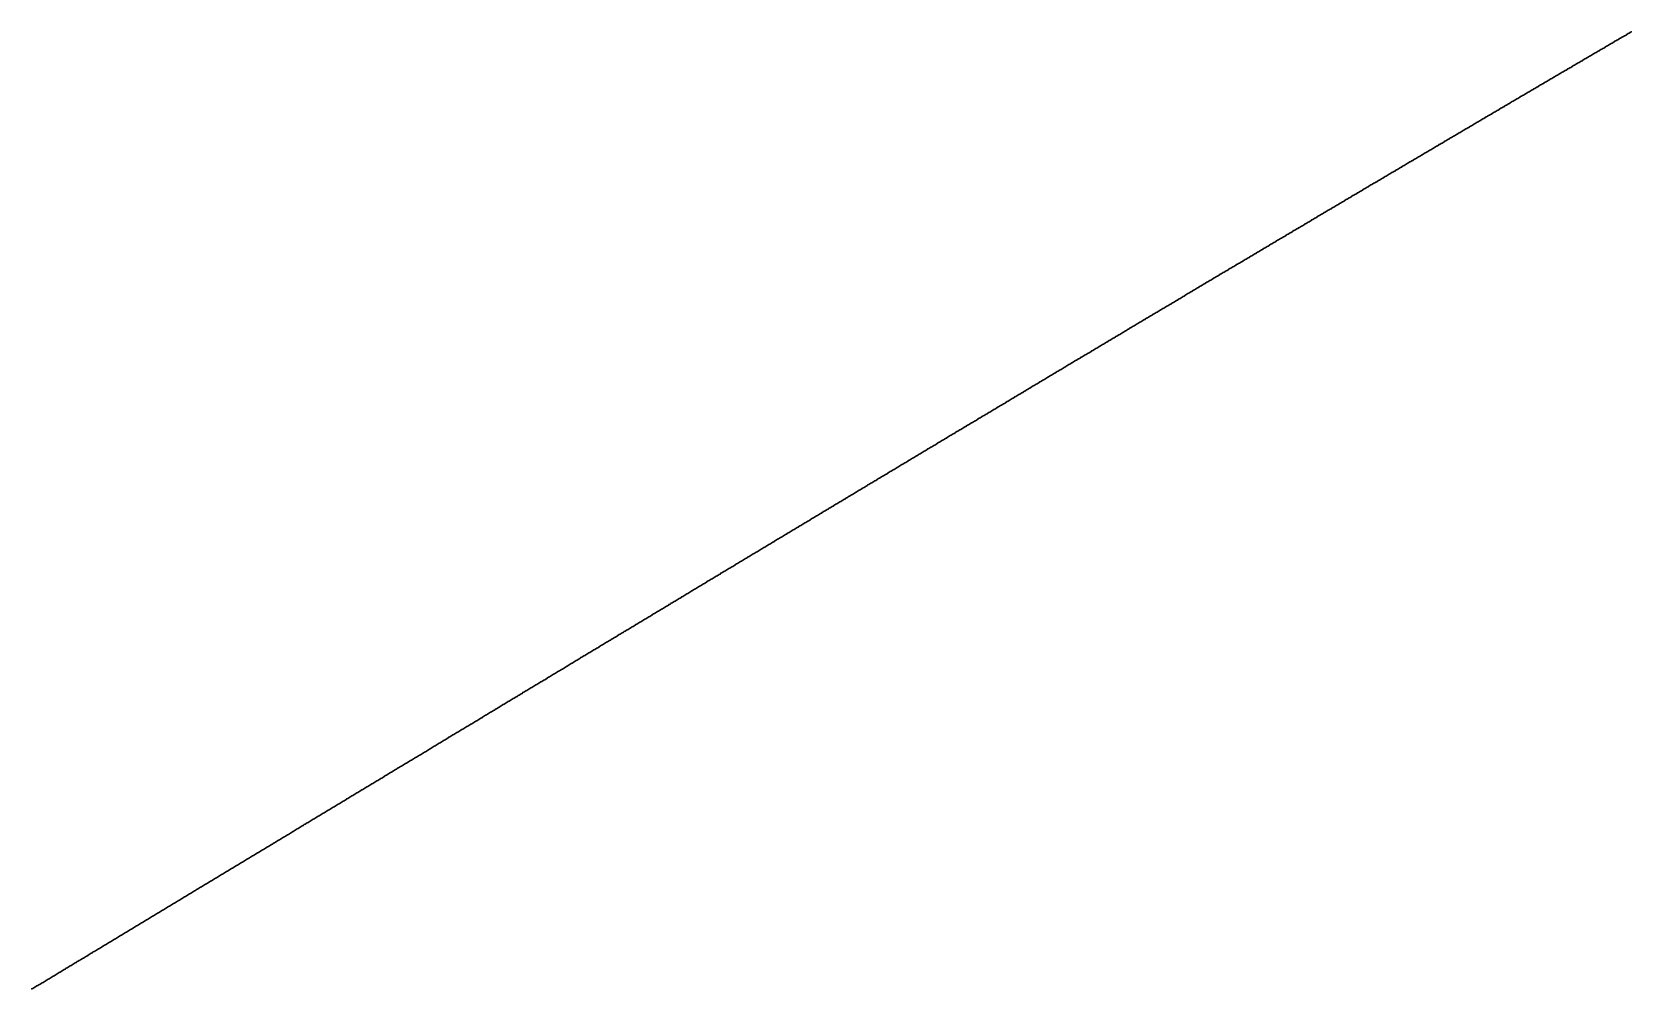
# Model space of a CAD drawing. Header units: metres. Extents: x 0 to 360, y 0 to 49.
# Drawn here: x 78.75 to 89.99, y 24.06 to 30.78 of the extents above; entities that cross this region are included whole.
import ezdxf

# ---------------------------------------------------------------- set-up
doc = ezdxf.new("R2010")
doc.units = ezdxf.units.M

msp = doc.modelspace()

# ---------------------------------------------------------------- linework, layer by layer
for p in [(89.828, 30.688), (89.835, 30.692), (89.842, 30.696), (89.848, 30.699), (89.855, 30.703), (89.862, 30.707), (89.868, 30.711), (89.875, 30.715), (89.881, 30.719), (89.888, 30.723), (89.895, 30.727), (89.901, 30.73), (89.908, 30.734), (89.914, 30.738), (89.921, 30.742), (89.928, 30.746), (89.934, 30.75), (89.941, 30.754), (89.948, 30.758), (89.954, 30.761), (89.961, 30.765), (89.967, 30.769), (89.974, 30.773), (89.981, 30.777), (89.987, 30.781), (89.994, 30.785), (89.636, 30.575), (89.643, 30.579), (89.65, 30.583), (89.656, 30.587), (89.663, 30.591), (89.669, 30.595), (89.676, 30.599), (89.683, 30.602), (89.689, 30.606), (89.696, 30.61), (89.703, 30.614), (89.709, 30.618), (89.716, 30.622), (89.722, 30.626), (89.729, 30.63), (89.736, 30.633), (89.742, 30.637), (89.749, 30.641), (89.756, 30.645), (89.762, 30.649), (89.769, 30.653), (89.775, 30.657), (89.782, 30.661), (89.789, 30.665), (89.795, 30.668), (89.802, 30.672), (89.809, 30.676), (89.815, 30.68), (89.822, 30.684), (89.444, 30.462), (89.451, 30.466), (89.457, 30.47), (89.464, 30.474), (89.471, 30.478), (89.477, 30.482), (89.484, 30.486), (89.49, 30.49), (89.497, 30.493), (89.504, 30.497), (89.51, 30.501), (89.517, 30.505), (89.524, 30.509), (89.53, 30.513), (89.537, 30.517), (89.544, 30.521), (89.55, 30.525), (89.557, 30.529), (89.563, 30.532), (89.57, 30.536), (89.577, 30.54), (89.583, 30.544), (89.59, 30.548), (89.597, 30.552), (89.603, 30.556), (89.61, 30.56), (89.616, 30.564), (89.623, 30.567), (89.63, 30.571), (89.252, 30.349), (89.258, 30.353), (89.265, 30.357), (89.271, 30.361), (89.278, 30.365), (89.285, 30.369), (89.291, 30.373), (89.298, 30.377), (89.305, 30.38), (89.311, 30.384), (89.318, 30.388), (89.325, 30.392), (89.331, 30.396), (89.338, 30.4), (89.344, 30.404), (89.351, 30.408), (89.358, 30.412), (89.364, 30.416), (89.371, 30.419), (89.378, 30.423), (89.384, 30.427), (89.391, 30.431), (89.398, 30.435), (89.404, 30.439), (89.411, 30.443), (89.417, 30.447), (89.424, 30.451), (89.431, 30.455), (89.437, 30.458), (89.059, 30.236), (89.066, 30.24), (89.072, 30.244), (89.079, 30.248), (89.085, 30.251), (89.092, 30.255), (89.099, 30.259), (89.105, 30.263), (89.112, 30.267), (89.119, 30.271), (89.125, 30.275), (89.132, 30.279), (89.139, 30.283), (89.145, 30.287), (89.152, 30.291), (89.159, 30.295), (89.165, 30.298), (89.172, 30.302), (89.178, 30.306), (89.185, 30.31), (89.192, 30.314), (89.198, 30.318), (89.205, 30.322), (89.212, 30.326), (89.218, 30.33), (89.225, 30.334), (89.232, 30.337), (89.238, 30.341), (89.245, 30.345), (88.873, 30.126), (88.879, 30.13), (88.886, 30.134), (88.893, 30.138), (88.899, 30.142), (88.906, 30.146), (88.913, 30.15), (88.919, 30.154), (88.926, 30.158), (88.932, 30.161), (88.939, 30.165), (88.946, 30.169), (88.952, 30.173), (88.959, 30.177), (88.966, 30.181), (88.972, 30.185), (88.979, 30.189), (88.986, 30.193), (88.992, 30.197), (88.999, 30.201), (89.006, 30.205), (89.012, 30.208), (89.019, 30.212), (89.026, 30.216), (89.032, 30.22), (89.039, 30.224), (89.046, 30.228), (89.052, 30.232), (88.68, 30.012), (88.686, 30.016), (88.693, 30.02), (88.7, 30.024), (88.706, 30.028), (88.713, 30.032), (88.719, 30.036), (88.726, 30.04), (88.733, 30.044), (88.739, 30.048), (88.746, 30.052), (88.753, 30.055), (88.759, 30.059), (88.766, 30.063), (88.773, 30.067), (88.779, 30.071), (88.786, 30.075), (88.793, 30.079), (88.799, 30.083), (88.806, 30.087), (88.813, 30.091), (88.819, 30.095), (88.826, 30.099), (88.833, 30.103), (88.839, 30.107), (88.846, 30.11), (88.853, 30.114), (88.859, 30.118), (88.866, 30.122), (88.493, 29.902), (88.5, 29.906), (88.506, 29.91), (88.513, 29.914), (88.52, 29.918), (88.526, 29.922), (88.533, 29.926), (88.54, 29.93), (88.546, 29.934), (88.553, 29.938), (88.56, 29.941), (88.566, 29.945), (88.573, 29.949), (88.58, 29.953), (88.586, 29.957), (88.593, 29.961), (88.6, 29.965), (88.606, 29.969), (88.613, 29.973), (88.62, 29.977), (88.626, 29.981), (88.633, 29.985), (88.64, 29.989), (88.646, 29.993), (88.653, 29.997), (88.66, 30), (88.666, 30.004), (88.673, 30.008), (88.299, 29.788), (88.306, 29.792), (88.313, 29.796), (88.319, 29.8), (88.326, 29.804), (88.333, 29.807), (88.339, 29.811), (88.346, 29.815), (88.353, 29.819), (88.359, 29.823), (88.366, 29.827), (88.373, 29.831), (88.38, 29.835), (88.386, 29.839), (88.393, 29.843), (88.4, 29.847), (88.406, 29.851), (88.413, 29.855), (88.42, 29.859), (88.426, 29.863), (88.433, 29.867), (88.44, 29.871), (88.446, 29.875), (88.453, 29.878), (88.46, 29.882), (88.466, 29.886), (88.473, 29.89), (88.48, 29.894), (88.486, 29.898), (88.112, 29.677), (88.119, 29.681), (88.126, 29.685), (88.132, 29.689), (88.139, 29.693), (88.146, 29.697), (88.152, 29.701), (88.159, 29.705), (88.166, 29.709), (88.173, 29.713), (88.179, 29.717), (88.186, 29.721), (88.193, 29.725), (88.199, 29.728), (88.206, 29.732), (88.213, 29.736), (88.219, 29.74), (88.226, 29.744), (88.233, 29.748), (88.239, 29.752), (88.246, 29.756), (88.253, 29.76), (88.259, 29.764), (88.266, 29.768), (88.273, 29.772), (88.279, 29.776), (88.286, 29.78), (88.293, 29.784), (87.919, 29.562), (87.925, 29.566), (87.932, 29.57), (87.939, 29.574), (87.945, 29.578), (87.952, 29.582), (87.959, 29.586), (87.965, 29.59), (87.972, 29.594), (87.979, 29.598), (87.985, 29.602), (87.992, 29.606), (87.999, 29.61), (88.005, 29.614), (88.012, 29.618), (88.019, 29.622), (88.026, 29.626), (88.032, 29.63), (88.039, 29.634), (88.046, 29.638), (88.052, 29.641), (88.059, 29.645), (88.066, 29.649), (88.072, 29.653), (88.079, 29.657), (88.086, 29.661), (88.092, 29.665), (88.099, 29.669), (88.106, 29.673), (87.731, 29.451), (87.738, 29.455), (87.745, 29.459), (87.751, 29.463), (87.758, 29.467), (87.765, 29.471), (87.771, 29.475), (87.778, 29.479), (87.785, 29.483), (87.791, 29.487), (87.798, 29.491), (87.805, 29.495), (87.811, 29.499), (87.818, 29.503), (87.825, 29.507), (87.832, 29.511), (87.838, 29.515), (87.845, 29.519), (87.852, 29.523), (87.858, 29.527), (87.865, 29.531), (87.872, 29.535), (87.878, 29.538), (87.885, 29.542), (87.892, 29.546), (87.898, 29.55), (87.905, 29.554), (87.912, 29.558), (87.544, 29.34), (87.55, 29.344), (87.557, 29.348), (87.564, 29.352), (87.57, 29.356), (87.577, 29.36), (87.584, 29.364), (87.59, 29.368), (87.597, 29.372), (87.604, 29.376), (87.611, 29.38), (87.617, 29.384), (87.624, 29.388), (87.631, 29.392), (87.637, 29.396), (87.644, 29.4), (87.651, 29.404), (87.657, 29.407), (87.664, 29.411), (87.671, 29.415), (87.678, 29.419), (87.684, 29.423), (87.691, 29.427), (87.698, 29.431), (87.704, 29.435), (87.711, 29.439), (87.718, 29.443), (87.724, 29.447), (87.349, 29.224), (87.356, 29.228), (87.362, 29.232), (87.369, 29.236), (87.376, 29.24), (87.383, 29.244), (87.389, 29.248), (87.396, 29.252), (87.403, 29.256), (87.409, 29.26), (87.416, 29.264), (87.423, 29.268), (87.43, 29.272), (87.436, 29.276), (87.443, 29.28), (87.45, 29.284), (87.456, 29.288), (87.463, 29.292), (87.47, 29.296), (87.476, 29.3), (87.483, 29.304), (87.49, 29.308), (87.497, 29.312), (87.503, 29.316), (87.51, 29.32), (87.517, 29.324), (87.523, 29.328), (87.53, 29.332), (87.537, 29.336), (87.161, 29.113), (87.168, 29.117), (87.174, 29.121), (87.181, 29.125), (87.188, 29.129), (87.195, 29.133), (87.201, 29.137), (87.208, 29.141), (87.215, 29.145), (87.221, 29.149), (87.228, 29.153), (87.235, 29.157), (87.242, 29.16), (87.248, 29.164), (87.255, 29.168), (87.262, 29.172), (87.268, 29.176), (87.275, 29.18), (87.282, 29.184), (87.289, 29.188), (87.295, 29.192), (87.302, 29.196), (87.309, 29.2), (87.315, 29.204), (87.322, 29.208), (87.329, 29.212), (87.336, 29.216), (87.342, 29.22), (86.973, 29.001), (86.98, 29.005), (86.986, 29.009), (86.993, 29.013), (87, 29.017), (87.006, 29.021), (87.013, 29.025), (87.02, 29.029), (87.027, 29.033), (87.033, 29.037), (87.04, 29.041), (87.047, 29.045), (87.054, 29.049), (87.06, 29.053), (87.067, 29.057), (87.074, 29.061), (87.08, 29.065), (87.087, 29.069), (87.094, 29.073), (87.101, 29.077), (87.107, 29.081), (87.114, 29.085), (87.121, 29.089), (87.127, 29.093), (87.134, 29.097), (87.141, 29.101), (87.148, 29.105), (87.154, 29.109), (86.784, 28.888), (86.791, 28.892), (86.798, 28.896), (86.805, 28.9), (86.811, 28.904), (86.818, 28.908), (86.825, 28.912), (86.832, 28.916), (86.838, 28.92), (86.845, 28.924), (86.852, 28.928), (86.858, 28.932), (86.865, 28.936), (86.872, 28.941), (86.879, 28.945), (86.885, 28.949), (86.892, 28.953), (86.899, 28.957), (86.906, 28.961), (86.912, 28.965), (86.919, 28.969), (86.926, 28.973), (86.932, 28.977), (86.939, 28.981), (86.946, 28.985), (86.953, 28.989), (86.959, 28.993), (86.966, 28.997), (86.596, 28.776), (86.603, 28.78), (86.609, 28.784), (86.616, 28.788), (86.623, 28.792), (86.63, 28.796), (86.636, 28.8), (86.643, 28.804), (86.65, 28.808), (86.656, 28.812), (86.663, 28.816), (86.67, 28.82), (86.677, 28.824), (86.683, 28.828), (86.69, 28.832), (86.697, 28.836), (86.704, 28.84), (86.71, 28.844), (86.717, 28.848), (86.724, 28.852), (86.731, 28.856), (86.737, 28.86), (86.744, 28.864), (86.751, 28.868), (86.758, 28.872), (86.764, 28.876), (86.771, 28.88), (86.778, 28.884), (86.407, 28.663), (86.414, 28.667), (86.421, 28.671), (86.427, 28.675), (86.434, 28.679), (86.441, 28.683), (86.448, 28.687), (86.454, 28.692), (86.461, 28.696), (86.468, 28.7), (86.474, 28.704), (86.481, 28.708), (86.488, 28.712), (86.495, 28.716), (86.501, 28.72), (86.508, 28.724), (86.515, 28.728), (86.522, 28.732), (86.528, 28.736), (86.535, 28.74), (86.542, 28.744), (86.549, 28.748), (86.555, 28.752), (86.562, 28.756), (86.569, 28.76), (86.576, 28.764), (86.582, 28.768), (86.589, 28.772), (86.218, 28.551), (86.225, 28.555), (86.232, 28.559), (86.238, 28.563), (86.245, 28.567), (86.252, 28.571), (86.259, 28.575), (86.265, 28.579), (86.272, 28.583), (86.279, 28.587), (86.286, 28.591), (86.292, 28.595), (86.299, 28.599), (86.306, 28.603), (86.313, 28.607), (86.319, 28.611), (86.326, 28.615), (86.333, 28.619), (86.34, 28.623), (86.346, 28.627), (86.353, 28.631), (86.36, 28.635), (86.367, 28.639), (86.373, 28.643), (86.38, 28.647), (86.387, 28.651), (86.394, 28.655), (86.4, 28.659), (86.029, 28.437), (86.036, 28.442), (86.042, 28.446), (86.049, 28.45), (86.056, 28.454), (86.063, 28.458), (86.069, 28.462), (86.076, 28.466), (86.083, 28.47), (86.09, 28.474), (86.096, 28.478), (86.103, 28.482), (86.11, 28.486), (86.117, 28.49), (86.123, 28.494), (86.13, 28.498), (86.137, 28.502), (86.144, 28.506), (86.15, 28.51), (86.157, 28.514), (86.164, 28.518), (86.171, 28.522), (86.178, 28.526), (86.184, 28.53), (86.191, 28.534), (86.198, 28.538), (86.205, 28.542), (86.211, 28.546), (85.846, 28.328), (85.853, 28.332), (85.86, 28.336), (85.866, 28.34), (85.873, 28.344), (85.88, 28.349), (85.887, 28.353), (85.894, 28.357), (85.9, 28.361), (85.907, 28.365), (85.914, 28.369), (85.921, 28.373), (85.927, 28.377), (85.934, 28.381), (85.941, 28.385), (85.948, 28.389), (85.954, 28.393), (85.961, 28.397), (85.968, 28.401), (85.975, 28.405), (85.981, 28.409), (85.988, 28.413), (85.995, 28.417), (86.002, 28.421), (86.009, 28.425), (86.015, 28.429), (86.022, 28.433), (85.657, 28.215), (85.663, 28.219), (85.67, 28.223), (85.677, 28.227), (85.684, 28.231), (85.69, 28.235), (85.697, 28.239), (85.704, 28.243), (85.711, 28.247), (85.718, 28.251), (85.724, 28.255), (85.731, 28.259), (85.738, 28.263), (85.745, 28.268), (85.751, 28.272), (85.758, 28.276), (85.765, 28.28), (85.772, 28.284), (85.778, 28.288), (85.785, 28.292), (85.792, 28.296), (85.799, 28.3), (85.806, 28.304), (85.812, 28.308), (85.819, 28.312), (85.826, 28.316), (85.833, 28.32), (85.839, 28.324), (85.467, 28.101), (85.473, 28.105), (85.48, 28.109), (85.487, 28.113), (85.494, 28.117), (85.501, 28.121), (85.507, 28.126), (85.514, 28.13), (85.521, 28.134), (85.528, 28.138), (85.535, 28.142), (85.541, 28.146), (85.548, 28.15), (85.555, 28.154), (85.562, 28.158), (85.568, 28.162), (85.575, 28.166), (85.582, 28.17), (85.589, 28.174), (85.596, 28.178), (85.602, 28.182), (85.609, 28.186), (85.616, 28.19), (85.623, 28.195), (85.629, 28.199), (85.636, 28.203), (85.643, 28.207), (85.65, 28.211), (85.283, 27.991), (85.29, 27.995), (85.297, 28), (85.304, 28.004), (85.311, 28.008), (85.317, 28.012), (85.324, 28.016), (85.331, 28.02), (85.338, 28.024), (85.345, 28.028), (85.351, 28.032), (85.358, 28.036), (85.365, 28.04), (85.372, 28.044), (85.378, 28.048), (85.385, 28.052), (85.392, 28.056), (85.399, 28.061), (85.406, 28.065), (85.412, 28.069), (85.419, 28.073), (85.426, 28.077), (85.433, 28.081), (85.44, 28.085), (85.446, 28.089), (85.453, 28.093), (85.46, 28.097), (85.093, 27.877), (85.1, 27.881), (85.107, 27.885), (85.114, 27.89), (85.12, 27.894), (85.127, 27.898), (85.134, 27.902), (85.141, 27.906), (85.148, 27.91), (85.154, 27.914), (85.161, 27.918), (85.168, 27.922), (85.175, 27.926), (85.182, 27.93), (85.188, 27.934), (85.195, 27.938), (85.202, 27.943), (85.209, 27.947), (85.216, 27.951), (85.222, 27.955), (85.229, 27.959), (85.236, 27.963), (85.243, 27.967), (85.249, 27.971), (85.256, 27.975), (85.263, 27.979), (85.27, 27.983), (85.277, 27.987), (84.903, 27.763), (84.91, 27.767), (84.916, 27.771), (84.923, 27.775), (84.93, 27.779), (84.937, 27.783), (84.944, 27.788), (84.95, 27.792), (84.957, 27.796), (84.964, 27.8), (84.971, 27.804), (84.978, 27.808), (84.984, 27.812), (84.991, 27.816), (84.998, 27.82), (85.005, 27.824), (85.012, 27.828), (85.018, 27.832), (85.025, 27.837), (85.032, 27.841), (85.039, 27.845), (85.046, 27.849), (85.052, 27.853), (85.059, 27.857), (85.066, 27.861), (85.073, 27.865), (85.08, 27.869), (85.086, 27.873), (84.719, 27.653), (84.726, 27.657), (84.732, 27.661), (84.739, 27.665), (84.746, 27.669), (84.753, 27.673), (84.76, 27.677), (84.767, 27.681), (84.773, 27.685), (84.78, 27.69), (84.787, 27.694), (84.794, 27.698), (84.801, 27.702), (84.807, 27.706), (84.814, 27.71), (84.821, 27.714), (84.828, 27.718), (84.835, 27.722), (84.841, 27.726), (84.848, 27.73), (84.855, 27.734), (84.862, 27.739), (84.869, 27.743), (84.875, 27.747), (84.882, 27.751), (84.889, 27.755), (84.896, 27.759), (84.528, 27.538), (84.535, 27.542), (84.542, 27.546), (84.548, 27.55), (84.555, 27.554), (84.562, 27.559), (84.569, 27.563), (84.576, 27.567), (84.582, 27.571), (84.589, 27.575), (84.596, 27.579), (84.603, 27.583), (84.61, 27.587), (84.617, 27.591), (84.623, 27.595), (84.63, 27.6), (84.637, 27.604), (84.644, 27.608), (84.651, 27.612), (84.657, 27.616), (84.664, 27.62), (84.671, 27.624), (84.678, 27.628), (84.685, 27.632), (84.692, 27.636), (84.698, 27.64), (84.705, 27.645), (84.712, 27.649), (84.344, 27.427), (84.35, 27.431), (84.357, 27.436), (84.364, 27.44), (84.371, 27.444), (84.378, 27.448), (84.385, 27.452), (84.391, 27.456), (84.398, 27.46), (84.405, 27.464), (84.412, 27.468), (84.419, 27.472), (84.426, 27.477), (84.432, 27.481), (84.439, 27.485), (84.446, 27.489), (84.453, 27.493), (84.46, 27.497), (84.467, 27.501), (84.473, 27.505), (84.48, 27.509), (84.487, 27.513), (84.494, 27.518), (84.501, 27.522), (84.507, 27.526), (84.514, 27.53), (84.521, 27.534), (84.159, 27.316), (84.166, 27.321), (84.173, 27.325), (84.18, 27.329), (84.186, 27.333), (84.193, 27.337), (84.2, 27.341), (84.207, 27.345), (84.214, 27.349), (84.221, 27.353), (84.227, 27.358), (84.234, 27.362), (84.241, 27.366), (84.248, 27.37), (84.255, 27.374), (84.262, 27.378), (84.268, 27.382), (84.275, 27.386), (84.282, 27.39), (84.289, 27.395), (84.296, 27.399), (84.303, 27.403), (84.309, 27.407), (84.316, 27.411), (84.323, 27.415), (84.33, 27.419), (84.337, 27.423), (83.968, 27.201), (83.974, 27.205), (83.981, 27.209), (83.988, 27.214), (83.995, 27.218), (84.002, 27.222), (84.009, 27.226), (84.015, 27.23), (84.022, 27.234), (84.029, 27.238), (84.036, 27.242), (84.043, 27.247), (84.05, 27.251), (84.057, 27.255), (84.063, 27.259), (84.07, 27.263), (84.077, 27.267), (84.084, 27.271), (84.091, 27.275), (84.098, 27.279), (84.104, 27.284), (84.111, 27.288), (84.118, 27.292), (84.125, 27.296), (84.132, 27.3), (84.139, 27.304), (84.145, 27.308), (84.152, 27.312), (83.783, 27.09), (83.789, 27.094), (83.796, 27.098), (83.803, 27.102), (83.81, 27.106), (83.817, 27.111), (83.824, 27.115), (83.831, 27.119), (83.837, 27.123), (83.844, 27.127), (83.851, 27.131), (83.858, 27.135), (83.865, 27.139), (83.872, 27.144), (83.879, 27.148), (83.885, 27.152), (83.892, 27.156), (83.899, 27.16), (83.906, 27.164), (83.913, 27.168), (83.92, 27.172), (83.926, 27.177), (83.933, 27.181), (83.94, 27.185), (83.947, 27.189), (83.954, 27.193), (83.961, 27.197), (83.597, 26.979), (83.604, 26.983), (83.611, 26.987), (83.618, 26.991), (83.625, 26.995), (83.632, 26.999), (83.639, 27.003), (83.646, 27.007), (83.652, 27.012), (83.659, 27.016), (83.666, 27.02), (83.673, 27.024), (83.68, 27.028), (83.687, 27.032), (83.694, 27.036), (83.7, 27.04), (83.707, 27.045), (83.714, 27.049), (83.721, 27.053), (83.728, 27.057), (83.735, 27.061), (83.742, 27.065), (83.748, 27.069), (83.755, 27.073), (83.762, 27.078), (83.769, 27.082), (83.776, 27.086), (83.412, 26.867), (83.419, 26.871), (83.426, 26.875), (83.433, 26.879), (83.44, 26.883), (83.446, 26.888), (83.453, 26.892), (83.46, 26.896), (83.467, 26.9), (83.474, 26.904), (83.481, 26.908), (83.488, 26.912), (83.495, 26.917), (83.501, 26.921), (83.508, 26.925), (83.515, 26.929), (83.522, 26.933), (83.529, 26.937), (83.536, 26.941), (83.543, 26.946), (83.549, 26.95), (83.556, 26.954), (83.563, 26.958), (83.57, 26.962), (83.577, 26.966), (83.584, 26.97), (83.591, 26.974), (83.227, 26.755), (83.233, 26.759), (83.24, 26.763), (83.247, 26.768), (83.254, 26.772), (83.261, 26.776), (83.268, 26.78), (83.275, 26.784), (83.282, 26.788), (83.288, 26.792), (83.295, 26.797), (83.302, 26.801), (83.309, 26.805), (83.316, 26.809), (83.323, 26.813), (83.33, 26.817), (83.337, 26.821), (83.343, 26.826), (83.35, 26.83), (83.357, 26.834), (83.364, 26.838), (83.371, 26.842), (83.378, 26.846), (83.385, 26.85), (83.392, 26.855), (83.398, 26.859), (83.405, 26.863), (83.034, 26.639), (83.041, 26.643), (83.048, 26.647), (83.055, 26.652), (83.061, 26.656), (83.068, 26.66), (83.075, 26.664), (83.082, 26.668), (83.089, 26.672), (83.096, 26.676), (83.103, 26.681), (83.11, 26.685), (83.116, 26.689), (83.123, 26.693), (83.13, 26.697), (83.137, 26.701), (83.144, 26.705), (83.151, 26.71), (83.158, 26.714), (83.165, 26.718), (83.172, 26.722), (83.178, 26.726), (83.185, 26.73), (83.192, 26.734), (83.199, 26.739), (83.206, 26.743), (83.213, 26.747), (83.22, 26.751), (82.848, 26.527), (82.855, 26.531), (82.862, 26.535), (82.869, 26.539), (82.875, 26.544), (82.882, 26.548), (82.889, 26.552), (82.896, 26.556), (82.903, 26.56), (82.91, 26.564), (82.917, 26.569), (82.924, 26.573), (82.931, 26.577), (82.937, 26.581), (82.944, 26.585), (82.951, 26.589), (82.958, 26.593), (82.965, 26.598), (82.972, 26.602), (82.979, 26.606), (82.986, 26.61), (82.993, 26.614), (82.999, 26.618), (83.006, 26.622), (83.013, 26.627), (83.02, 26.631), (83.027, 26.635), (82.662, 26.415), (82.669, 26.419), (82.675, 26.423), (82.682, 26.427), (82.689, 26.431), (82.696, 26.436), (82.703, 26.44), (82.71, 26.444), (82.717, 26.448), (82.724, 26.452), (82.731, 26.456), (82.738, 26.46), (82.744, 26.465), (82.751, 26.469), (82.758, 26.473), (82.765, 26.477), (82.772, 26.481), (82.779, 26.485), (82.786, 26.49), (82.793, 26.494), (82.8, 26.498), (82.807, 26.502), (82.813, 26.506), (82.82, 26.51), (82.827, 26.515), (82.834, 26.519), (82.841, 26.523), (82.475, 26.302), (82.482, 26.306), (82.489, 26.311), (82.496, 26.315), (82.503, 26.319), (82.51, 26.323), (82.517, 26.327), (82.524, 26.331), (82.53, 26.336), (82.537, 26.34), (82.544, 26.344), (82.551, 26.348), (82.558, 26.352), (82.565, 26.356), (82.572, 26.361), (82.579, 26.365), (82.586, 26.369), (82.593, 26.373), (82.6, 26.377), (82.606, 26.381), (82.613, 26.386), (82.62, 26.39), (82.627, 26.394), (82.634, 26.398), (82.641, 26.402), (82.648, 26.406), (82.655, 26.411), (82.289, 26.19), (82.295, 26.194), (82.302, 26.198), (82.309, 26.202), (82.316, 26.206), (82.323, 26.211), (82.33, 26.215), (82.337, 26.219), (82.344, 26.223), (82.351, 26.227), (82.358, 26.231), (82.365, 26.236), (82.372, 26.24), (82.378, 26.244), (82.385, 26.248), (82.392, 26.252), (82.399, 26.256), (82.406, 26.261), (82.413, 26.265), (82.42, 26.269), (82.427, 26.273), (82.434, 26.277), (82.441, 26.281), (82.448, 26.286), (82.454, 26.29), (82.461, 26.294), (82.468, 26.298), (82.102, 26.077), (82.109, 26.081), (82.115, 26.085), (82.122, 26.089), (82.129, 26.094), (82.136, 26.098), (82.143, 26.102), (82.15, 26.106), (82.157, 26.11), (82.164, 26.114), (82.171, 26.119), (82.178, 26.123), (82.185, 26.127), (82.192, 26.131), (82.199, 26.135), (82.205, 26.14), (82.212, 26.144), (82.219, 26.148), (82.226, 26.152), (82.233, 26.156), (82.24, 26.16), (82.247, 26.165), (82.254, 26.169), (82.261, 26.173), (82.268, 26.177), (82.275, 26.181), (82.282, 26.185), (81.921, 25.968), (81.928, 25.972), (81.935, 25.977), (81.942, 25.981), (81.949, 25.985), (81.956, 25.989), (81.963, 25.993), (81.97, 25.997), (81.977, 26.002), (81.984, 26.006), (81.991, 26.01), (81.998, 26.014), (82.005, 26.018), (82.012, 26.023), (82.018, 26.027), (82.025, 26.031), (82.032, 26.035), (82.039, 26.039), (82.046, 26.043), (82.053, 26.048), (82.06, 26.052), (82.067, 26.056), (82.074, 26.06), (82.081, 26.064), (82.088, 26.069), (82.095, 26.073), (81.734, 25.855), (81.741, 25.859), (81.748, 25.863), (81.755, 25.868), (81.762, 25.872), (81.769, 25.876), (81.776, 25.88), (81.783, 25.884), (81.79, 25.889), (81.797, 25.893), (81.804, 25.897), (81.81, 25.901), (81.817, 25.905), (81.824, 25.91), (81.831, 25.914), (81.838, 25.918), (81.845, 25.922), (81.852, 25.926), (81.859, 25.93), (81.866, 25.935), (81.873, 25.939), (81.88, 25.943), (81.887, 25.947), (81.894, 25.951), (81.901, 25.956), (81.908, 25.96), (81.915, 25.964), (81.547, 25.742), (81.553, 25.746), (81.56, 25.75), (81.567, 25.754), (81.574, 25.759), (81.581, 25.763), (81.588, 25.767), (81.595, 25.771), (81.602, 25.775), (81.609, 25.78), (81.616, 25.784), (81.623, 25.788), (81.63, 25.792), (81.637, 25.796), (81.644, 25.801), (81.651, 25.805), (81.658, 25.809), (81.665, 25.813), (81.672, 25.817), (81.679, 25.822), (81.685, 25.826), (81.692, 25.83), (81.699, 25.834), (81.706, 25.838), (81.713, 25.843), (81.72, 25.847), (81.727, 25.851), (81.359, 25.629), (81.366, 25.633), (81.373, 25.637), (81.38, 25.641), (81.387, 25.645), (81.394, 25.65), (81.4, 25.654), (81.407, 25.658), (81.414, 25.662), (81.421, 25.666), (81.428, 25.671), (81.435, 25.675), (81.442, 25.679), (81.449, 25.683), (81.456, 25.687), (81.463, 25.692), (81.47, 25.696), (81.477, 25.7), (81.484, 25.704), (81.491, 25.708), (81.498, 25.713), (81.505, 25.717), (81.512, 25.721), (81.519, 25.725), (81.526, 25.729), (81.533, 25.733), (81.54, 25.738), (81.171, 25.515), (81.178, 25.519), (81.185, 25.523), (81.192, 25.528), (81.199, 25.532), (81.206, 25.536), (81.213, 25.54), (81.219, 25.544), (81.226, 25.549), (81.233, 25.553), (81.24, 25.557), (81.247, 25.561), (81.254, 25.565), (81.261, 25.57), (81.268, 25.574), (81.275, 25.578), (81.282, 25.582), (81.289, 25.586), (81.296, 25.591), (81.303, 25.595), (81.31, 25.599), (81.317, 25.603), (81.324, 25.608), (81.331, 25.612), (81.338, 25.616), (81.345, 25.62), (81.352, 25.624), (80.989, 25.406), (80.996, 25.41), (81.003, 25.414), (81.01, 25.418), (81.017, 25.422), (81.024, 25.427), (81.031, 25.431), (81.038, 25.435), (81.045, 25.439), (81.052, 25.443), (81.059, 25.448), (81.066, 25.452), (81.073, 25.456), (81.08, 25.46), (81.087, 25.464), (81.094, 25.469), (81.101, 25.473), (81.108, 25.477), (81.115, 25.481), (81.122, 25.486), (81.129, 25.49), (81.136, 25.494), (81.143, 25.498), (81.15, 25.502), (81.157, 25.507), (81.164, 25.511), (80.801, 25.292), (80.808, 25.296), (80.815, 25.3), (80.822, 25.304), (80.829, 25.309), (80.836, 25.313), (80.843, 25.317), (80.85, 25.321), (80.857, 25.325), (80.864, 25.33), (80.871, 25.334), (80.878, 25.338), (80.885, 25.342), (80.892, 25.347), (80.899, 25.351), (80.906, 25.355), (80.913, 25.359), (80.92, 25.363), (80.927, 25.368), (80.934, 25.372), (80.941, 25.376), (80.948, 25.38), (80.955, 25.384), (80.962, 25.389), (80.968, 25.393), (80.975, 25.397), (80.982, 25.401), (80.612, 25.178), (80.619, 25.182), (80.626, 25.186), (80.633, 25.19), (80.64, 25.195), (80.647, 25.199), (80.654, 25.203), (80.661, 25.207), (80.668, 25.212), (80.675, 25.216), (80.682, 25.22), (80.689, 25.224), (80.696, 25.228), (80.703, 25.233), (80.71, 25.237), (80.717, 25.241), (80.724, 25.245), (80.731, 25.25), (80.738, 25.254), (80.745, 25.258), (80.752, 25.262), (80.759, 25.266), (80.766, 25.271), (80.773, 25.275), (80.78, 25.279), (80.787, 25.283), (80.794, 25.288), (80.43, 25.068), (80.437, 25.072), (80.444, 25.076), (80.451, 25.081), (80.458, 25.085), (80.465, 25.089), (80.472, 25.093), (80.479, 25.098), (80.486, 25.102), (80.493, 25.106), (80.5, 25.11), (80.507, 25.114), (80.514, 25.119), (80.521, 25.123), (80.528, 25.127), (80.535, 25.131), (80.542, 25.136), (80.549, 25.14), (80.556, 25.144), (80.563, 25.148), (80.57, 25.152), (80.577, 25.157), (80.584, 25.161), (80.591, 25.165), (80.598, 25.169), (80.605, 25.174), (80.241, 24.954), (80.248, 24.958), (80.255, 24.962), (80.262, 24.966), (80.269, 24.971), (80.276, 24.975), (80.283, 24.979), (80.29, 24.983), (80.297, 24.988), (80.304, 24.992), (80.311, 24.996), (80.318, 25), (80.325, 25.004), (80.332, 25.009), (80.339, 25.013), (80.346, 25.017), (80.353, 25.021), (80.36, 25.026), (80.367, 25.03), (80.374, 25.034), (80.381, 25.038), (80.388, 25.043), (80.395, 25.047), (80.402, 25.051), (80.409, 25.055), (80.416, 25.059), (80.423, 25.064), (80.059, 24.844), (80.066, 24.848), (80.073, 24.852), (80.08, 24.856), (80.087, 24.861), (80.094, 24.865), (80.101, 24.869), (80.108, 24.873), (80.115, 24.877), (80.122, 24.882), (80.129, 24.886), (80.136, 24.89), (80.143, 24.894), (80.15, 24.899), (80.157, 24.903), (80.164, 24.907), (80.171, 24.911), (80.178, 24.916), (80.185, 24.92), (80.192, 24.924), (80.199, 24.928), (80.206, 24.933), (80.213, 24.937), (80.22, 24.941), (80.227, 24.945), (80.234, 24.949), (79.869, 24.729), (79.876, 24.733), (79.883, 24.738), (79.89, 24.742), (79.897, 24.746), (79.904, 24.75), (79.911, 24.755), (79.918, 24.759), (79.925, 24.763), (79.932, 24.767), (79.939, 24.772), (79.946, 24.776), (79.953, 24.78), (79.96, 24.784), (79.967, 24.788), (79.974, 24.793), (79.981, 24.797), (79.988, 24.801), (79.995, 24.805), (80.002, 24.81), (80.009, 24.814), (80.016, 24.818), (80.023, 24.822), (80.03, 24.827), (80.038, 24.831), (80.045, 24.835), (80.052, 24.839), (79.686, 24.619), (79.693, 24.623), (79.7, 24.627), (79.707, 24.631), (79.714, 24.636), (79.721, 24.64), (79.728, 24.644), (79.735, 24.648), (79.742, 24.653), (79.749, 24.657), (79.756, 24.661), (79.763, 24.665), (79.77, 24.67), (79.777, 24.674), (79.785, 24.678), (79.792, 24.682), (79.799, 24.687), (79.806, 24.691), (79.813, 24.695), (79.82, 24.699), (79.827, 24.704), (79.834, 24.708), (79.841, 24.712), (79.848, 24.716), (79.855, 24.721), (79.862, 24.725), (79.496, 24.504), (79.503, 24.508), (79.51, 24.512), (79.517, 24.517), (79.524, 24.521), (79.531, 24.525), (79.538, 24.529), (79.545, 24.534), (79.552, 24.538), (79.559, 24.542), (79.566, 24.546), (79.573, 24.551), (79.58, 24.555), (79.587, 24.559), (79.594, 24.563), (79.602, 24.568), (79.609, 24.572), (79.616, 24.576), (79.623, 24.58), (79.63, 24.585), (79.637, 24.589), (79.644, 24.593), (79.651, 24.597), (79.658, 24.602), (79.665, 24.606), (79.672, 24.61), (79.679, 24.614), (79.312, 24.393), (79.32, 24.398), (79.327, 24.402), (79.334, 24.406), (79.341, 24.41), (79.348, 24.415), (79.355, 24.419), (79.362, 24.423), (79.369, 24.427), (79.376, 24.432), (79.383, 24.436), (79.39, 24.44), (79.397, 24.444), (79.404, 24.449), (79.411, 24.453), (79.418, 24.457), (79.425, 24.461), (79.432, 24.466), (79.439, 24.47), (79.447, 24.474), (79.454, 24.478), (79.461, 24.483), (79.468, 24.487), (79.475, 24.491), (79.482, 24.495), (79.489, 24.5), (79.129, 24.283), (79.136, 24.287), (79.143, 24.291), (79.15, 24.295), (79.157, 24.3), (79.164, 24.304), (79.171, 24.308), (79.178, 24.312), (79.185, 24.317), (79.192, 24.321), (79.2, 24.325), (79.207, 24.329), (79.214, 24.334), (79.221, 24.338), (79.228, 24.342), (79.235, 24.347), (79.242, 24.351), (79.249, 24.355), (79.256, 24.359), (79.263, 24.364), (79.27, 24.368), (79.277, 24.372), (79.284, 24.376), (79.291, 24.381), (79.298, 24.385), (79.305, 24.389), (78.938, 24.167), (78.945, 24.172), (78.952, 24.176), (78.959, 24.18), (78.966, 24.185), (78.973, 24.189), (78.98, 24.193), (78.988, 24.197), (78.995, 24.202), (79.002, 24.206), (79.009, 24.21), (79.016, 24.214), (79.023, 24.219), (79.03, 24.223), (79.037, 24.227), (79.044, 24.231), (79.051, 24.236), (79.058, 24.24), (79.065, 24.244), (79.072, 24.249), (79.079, 24.253), (79.086, 24.257), (79.094, 24.261), (79.101, 24.266), (79.108, 24.27), (79.115, 24.274), (79.122, 24.278), (78.754, 24.057), (78.761, 24.061), (78.768, 24.065), (78.775, 24.069), (78.782, 24.074), (78.789, 24.078), (78.796, 24.082), (78.803, 24.086), (78.811, 24.091), (78.818, 24.095), (78.825, 24.099), (78.832, 24.103), (78.839, 24.108), (78.846, 24.112), (78.853, 24.116), (78.86, 24.121), (78.867, 24.125), (78.874, 24.129), (78.881, 24.133), (78.888, 24.138), (78.896, 24.142), (78.903, 24.146), (78.91, 24.15), (78.917, 24.155), (78.924, 24.159), (78.931, 24.163)]:
    msp.add_point(p)

doc.saveas('drawing.dxf')
